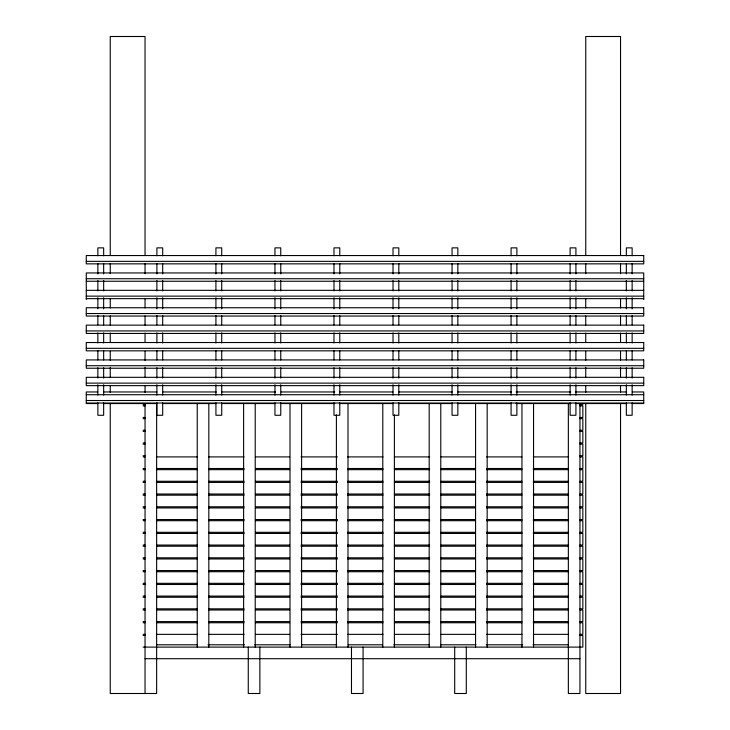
<?xml version="1.0" encoding="UTF-8"?>
<svg xmlns="http://www.w3.org/2000/svg" width="730" height="730" viewBox="0 0 730 730"><rect width="100%" height="100%" fill="white"/><g stroke="black" fill="none" stroke-linecap="round" stroke-linejoin="round"><path stroke-width="1.09" d="M86.268 261.349L643.732 261.349M86.268 278.741L643.732 278.741M86.268 281.251L643.732 281.251M86.268 290.339L643.732 290.339M86.268 296.134L643.732 296.134M86.268 298.652L643.732 298.652M86.268 313.535L643.732 313.535M86.268 330.927L643.732 330.927M86.268 348.329L643.732 348.329M86.268 365.721L643.732 365.721M86.268 383.122L643.732 383.122M97.665 391.964L86.268 391.964L86.268 403.562L97.665 403.562M103.368 391.964L156.95 391.964M162.644 391.964L216.226 391.964M221.929 391.964L275.511 391.964M281.205 391.964L334.787 391.964M339.35 391.964L392.932 391.964M398.635 391.964L452.208 391.964M457.911 391.964L511.493 391.964M516.055 391.964L570.778 391.964M575.331 391.964L626.632 391.964M632.335 391.964L643.732 391.964L643.732 403.562L632.335 403.562M86.268 394.72L643.732 394.72M86.268 400.514L643.732 400.514M86.268 403.024L643.732 403.024M103.368 403.562L156.95 403.562M162.644 403.562L216.226 403.562M221.929 403.562L275.511 403.562M281.205 403.562L334.787 403.562M339.35 403.562L393.333 403.562M398.635 403.562L452.208 403.562M457.911 403.562L511.493 403.562M516.055 403.562L570.778 403.562M575.331 403.562L626.632 403.562M143.107 404.721L145.042 404.721M579.948 404.721L582.85 404.721M143.107 405.88L145.042 405.88M579.948 405.88L582.85 405.88L582.85 417.478L579.948 417.478M143.107 417.478L145.042 417.478M143.107 418.637L145.042 418.637M579.948 418.637L582.85 418.637L582.85 430.235L579.948 430.235M143.107 430.235L145.042 430.235M143.107 431.393L145.042 431.393M579.948 431.393L582.85 431.393L582.85 442.991L579.948 442.991M143.107 442.991L145.042 442.991M143.107 444.15L145.042 444.15M579.948 444.15L582.85 444.15L582.85 455.748L579.948 455.748M143.107 455.748L145.042 455.748M143.107 456.907L145.042 456.907M156.43 456.907L197.41 456.907M208.798 456.907L244.094 456.907M255.473 456.907L289.627 456.907M301.015 456.907L337.452 456.907M347.699 456.907L382.985 456.907M394.373 456.907L429.669 456.907M441.057 456.907L475.212 456.907M486.591 456.907L521.886 456.907M533.274 456.907L568.561 456.907M579.948 456.907L582.85 456.907L582.85 468.505L579.948 468.505M143.107 468.505L145.042 468.505M156.43 468.505L197.41 468.505M208.798 468.505L244.094 468.505M255.473 468.505L289.627 468.505M301.015 468.505L337.452 468.505M347.699 468.505L382.985 468.505M394.373 468.505L429.669 468.505M441.057 468.505L475.212 468.505M486.591 468.505L521.886 468.505M533.274 468.505L568.561 468.505M143.107 469.664L145.042 469.664M156.43 469.664L197.41 469.664M208.798 469.664L244.094 469.664M255.473 469.664L289.627 469.664M301.015 469.664L337.452 469.664M347.699 469.664L382.985 469.664M394.373 469.664L429.669 469.664M441.057 469.664L475.212 469.664M486.591 469.664L521.886 469.664M533.274 469.664L568.561 469.664M579.948 469.664L582.85 469.664L582.85 481.262L579.948 481.262M143.107 481.262L145.042 481.262M156.43 481.262L197.41 481.262M208.798 481.262L244.094 481.262M255.473 481.262L289.627 481.262M301.015 481.262L337.452 481.262M347.699 481.262L382.985 481.262M394.373 481.262L429.669 481.262M441.057 481.262L475.212 481.262M486.591 481.262L521.886 481.262M533.274 481.262L568.561 481.262M143.107 482.42L145.042 482.42M156.43 482.42L197.41 482.42M208.798 482.42L244.094 482.42M255.473 482.42L289.627 482.42M301.015 482.42L337.452 482.42M347.699 482.42L382.985 482.42M394.373 482.42L429.669 482.42M441.057 482.42L475.212 482.42M486.591 482.42L521.886 482.42M533.274 482.42L568.561 482.42M579.948 482.42L582.85 482.42L582.85 494.018L579.948 494.018M143.107 494.018L145.042 494.018M156.43 494.018L197.41 494.018M208.798 494.018L244.094 494.018M255.473 494.018L289.627 494.018M301.015 494.018L337.452 494.018M347.699 494.018L382.985 494.018M394.373 494.018L429.669 494.018M441.057 494.018L475.212 494.018M486.591 494.018L521.886 494.018M533.274 494.018L568.561 494.018M143.107 495.186L145.042 495.186M156.43 495.186L197.41 495.186M208.798 495.186L244.094 495.186M255.473 495.186L289.627 495.186M301.015 495.186L337.452 495.186M347.699 495.186L382.985 495.186M394.373 495.186L429.669 495.186M441.057 495.186L475.212 495.186M486.591 495.186L521.886 495.186M533.274 495.186L568.561 495.186M579.948 495.186L582.85 495.186L582.85 506.784L579.948 506.784M143.107 506.784L145.042 506.784M156.43 506.784L197.41 506.784M208.798 506.784L244.094 506.784M255.473 506.784L289.627 506.784M301.015 506.784L337.452 506.784M347.699 506.784L382.985 506.784M394.373 506.784L429.669 506.784M441.057 506.784L475.212 506.784M486.591 506.784L521.886 506.784M533.274 506.784L568.561 506.784M143.107 507.943L145.042 507.943M156.43 507.943L197.41 507.943M208.798 507.943L244.094 507.943M255.473 507.943L289.627 507.943M301.015 507.943L337.452 507.943M347.699 507.943L382.985 507.943M394.373 507.943L429.669 507.943M441.057 507.943L475.212 507.943M486.591 507.943L521.886 507.943M533.274 507.943L568.561 507.943M579.948 507.943L582.85 507.943L582.85 519.541L579.948 519.541M143.107 519.541L145.042 519.541M156.43 519.541L197.41 519.541M208.798 519.541L244.094 519.541M255.473 519.541L289.627 519.541M301.015 519.541L337.452 519.541M347.699 519.541L382.985 519.541M394.373 519.541L429.669 519.541M441.057 519.541L475.212 519.541M486.591 519.541L521.886 519.541M533.274 519.541L568.561 519.541M143.107 520.7L145.042 520.7M156.43 520.7L197.41 520.7M208.798 520.7L244.094 520.7M255.473 520.7L289.627 520.7M301.015 520.7L337.452 520.7M347.699 520.7L382.985 520.7M394.373 520.7L429.669 520.7M441.057 520.7L475.212 520.7M486.591 520.7L521.886 520.7M533.274 520.7L568.561 520.7M579.948 520.7L582.85 520.7L582.85 532.298L579.948 532.298M143.107 532.298L145.042 532.298M156.43 532.298L197.41 532.298M208.798 532.298L244.094 532.298M255.473 532.298L289.627 532.298M301.015 532.298L337.452 532.298M347.699 532.298L382.985 532.298M394.373 532.298L429.669 532.298M441.057 532.298L475.212 532.298M486.591 532.298L521.886 532.298M533.274 532.298L568.561 532.298M143.107 533.457L145.042 533.457M156.43 533.457L197.41 533.457M208.798 533.457L244.094 533.457M255.473 533.457L289.627 533.457M301.015 533.457L337.452 533.457M347.699 533.457L382.985 533.457M394.373 533.457L429.669 533.457M441.057 533.457L475.212 533.457M486.591 533.457L521.886 533.457M533.274 533.457L568.561 533.457M579.948 533.457L582.85 533.457L582.85 545.055L579.948 545.055M143.107 545.055L145.042 545.055M156.43 545.055L197.41 545.055M208.798 545.055L244.094 545.055M255.473 545.055L289.627 545.055M301.015 545.055L337.452 545.055M347.699 545.055L382.985 545.055M394.373 545.055L429.669 545.055M441.057 545.055L475.212 545.055M486.591 545.055L521.886 545.055M533.274 545.055L568.561 545.055M143.107 546.213L145.042 546.213M156.43 546.213L197.41 546.213M208.798 546.213L244.094 546.213M255.473 546.213L289.627 546.213M301.015 546.213L337.452 546.213M347.699 546.213L382.985 546.213M394.373 546.213L429.669 546.213M441.057 546.213L475.212 546.213M486.591 546.213L521.886 546.213M533.274 546.213L568.561 546.213M579.948 546.213L582.85 546.213L582.85 557.811L579.948 557.811M143.107 557.811L145.042 557.811M156.43 557.811L197.41 557.811M208.798 557.811L244.094 557.811M255.473 557.811L289.627 557.811M301.015 557.811L337.452 557.811M347.699 557.811L382.985 557.811M394.373 557.811L429.669 557.811M441.057 557.811L475.212 557.811M486.591 557.811L521.886 557.811M533.274 557.811L568.561 557.811M143.107 558.97L145.042 558.97M156.43 558.97L197.41 558.97M208.798 558.97L244.094 558.97M255.473 558.97L289.627 558.97M301.015 558.97L337.452 558.97M347.699 558.97L382.985 558.97M394.373 558.97L429.669 558.97M441.057 558.97L475.212 558.97M486.591 558.97L521.886 558.97M533.274 558.97L568.561 558.97M579.948 558.97L582.85 558.97L582.85 570.568L579.948 570.568M143.107 570.568L145.042 570.568M156.43 570.568L197.41 570.568M208.798 570.568L244.094 570.568M255.473 570.568L289.627 570.568M301.015 570.568L337.452 570.568M347.699 570.568L382.985 570.568M394.373 570.568L429.669 570.568M441.057 570.568L475.212 570.568M486.591 570.568L521.886 570.568M533.274 570.568L568.561 570.568M143.107 571.727L145.042 571.727M156.43 571.727L197.41 571.727M208.798 571.727L244.094 571.727M255.473 571.727L289.627 571.727M301.015 571.727L337.452 571.727M347.699 571.727L382.985 571.727M394.373 571.727L429.669 571.727M441.057 571.727L475.212 571.727M486.591 571.727L521.886 571.727M533.274 571.727L568.561 571.727M579.948 571.727L582.85 571.727L582.85 583.325L579.948 583.325M143.107 583.325L145.042 583.325M156.43 583.325L197.41 583.325M208.798 583.325L244.094 583.325M255.473 583.325L289.627 583.325M301.015 583.325L337.452 583.325M347.699 583.325L382.985 583.325M394.373 583.325L429.669 583.325M441.057 583.325L475.212 583.325M486.591 583.325L521.886 583.325M533.274 583.325L568.561 583.325M143.107 584.484L145.042 584.484M156.43 584.484L197.41 584.484M208.798 584.484L244.094 584.484M255.473 584.484L289.627 584.484M301.015 584.484L337.452 584.484M347.699 584.484L382.985 584.484M394.373 584.484L429.669 584.484M441.057 584.484L475.212 584.484M486.591 584.484L521.886 584.484M533.274 584.484L568.561 584.484M579.948 584.484L582.85 584.484L582.85 596.082L579.948 596.082M143.107 596.082L145.042 596.082M156.43 596.082L197.41 596.082M208.798 596.082L244.094 596.082M255.473 596.082L289.627 596.082M301.015 596.082L337.452 596.082M347.699 596.082L382.985 596.082M394.373 596.082L429.669 596.082M441.057 596.082L475.212 596.082M486.591 596.082L521.886 596.082M533.274 596.082L568.561 596.082M143.107 597.24L145.042 597.24M156.43 597.24L197.41 597.24M208.798 597.24L244.094 597.24M255.473 597.24L289.627 597.24M301.015 597.24L337.452 597.24M347.699 597.24L382.985 597.24M394.373 597.24L429.669 597.24M441.057 597.24L475.212 597.24M486.591 597.24L521.886 597.24M533.274 597.24L568.561 597.24M579.948 597.24L582.85 597.24L582.85 608.838L579.948 608.838M143.107 608.838L145.042 608.838M156.43 608.838L197.41 608.838M208.798 608.838L244.094 608.838M255.473 608.838L289.627 608.838M301.015 608.838L337.452 608.838M347.699 608.838L382.985 608.838M394.373 608.838L429.669 608.838M441.057 608.838L475.212 608.838M486.591 608.838L521.886 608.838M533.274 608.838L568.561 608.838M143.107 609.997L145.042 609.997M156.43 609.997L197.41 609.997M208.798 609.997L244.094 609.997M255.473 609.997L289.627 609.997M301.015 609.997L337.452 609.997M347.699 609.997L382.985 609.997M394.373 609.997L429.669 609.997M441.057 609.997L475.212 609.997M486.591 609.997L521.886 609.997M533.274 609.997L568.561 609.997M579.948 609.997L582.85 609.997L582.85 621.595L579.948 621.595M143.107 621.595L145.042 621.595M156.43 621.595L197.41 621.595M208.798 621.595L244.094 621.595M255.473 621.595L289.627 621.595M301.015 621.595L337.452 621.595M347.699 621.595L382.985 621.595M394.373 621.595L429.669 621.595M441.057 621.595L475.212 621.595M486.591 621.595L521.886 621.595M533.274 621.595L568.561 621.595M143.107 622.754L145.042 622.754M156.43 622.754L197.41 622.754M208.798 622.754L244.094 622.754M255.473 622.754L289.627 622.754M301.015 622.754L337.452 622.754M347.699 622.754L382.985 622.754M394.373 622.754L429.669 622.754M441.057 622.754L475.212 622.754M486.591 622.754L521.886 622.754M533.274 622.754L568.561 622.754M579.948 622.754L582.85 622.754L582.85 634.352L579.948 634.352M143.107 634.352L145.042 634.352M156.43 634.352L197.41 634.352M208.798 634.352L244.094 634.352M255.473 634.352L289.627 634.352M301.015 634.352L337.452 634.352M347.699 634.352L382.985 634.352M394.373 634.352L429.669 634.352M441.057 634.352L475.212 634.352M486.591 634.352L521.886 634.352M533.274 634.352L568.561 634.352M143.107 635.511L145.042 635.511M579.948 635.511L582.85 635.511L582.85 647.108L143.107 647.108M156.64 644.791L197.693 644.791M207.959 644.791L244.459 644.791M254.724 644.791L290.075 644.791M301.481 644.791L336.831 644.791M348.237 644.791L382.456 644.791M393.862 644.791L429.213 644.791M440.619 644.791L475.969 644.791M486.235 644.791L522.735 644.791M533 644.791L568.351 644.791M145.042 658.706L579.948 658.706M643.732 299.446L643.732 272.947L86.268 272.947L86.268 299.446M632.134 255.801L632.134 247.871L626.34 247.871L626.34 255.801M632.134 263.53L632.134 273.923M632.134 280.521L632.134 290.905M632.134 297.703L632.134 308.827M632.134 315.625L632.134 324.877M632.134 332.807L632.134 343M632.134 350.728L632.134 359.981M632.134 367.71L632.134 378.103M632.134 384.701L632.134 395.085M632.134 402.814L632.134 415.27L626.34 415.27L626.34 402.814M626.34 263.53L626.34 273.923M626.34 280.521L626.34 290.905M626.34 297.703L626.34 308.827M626.34 315.625L626.34 324.877M626.34 332.807L626.34 343M626.34 350.728L626.34 359.981M626.34 367.71L626.34 378.103M626.34 384.701L626.34 395.085M620.536 255.5L620.536 36.5L585.752 36.5L585.752 255.5M620.536 263.484L620.536 273.75M620.536 298.844L620.536 307.969M620.536 315.953L620.536 325.078M620.536 333.062L620.536 342.188M620.536 351.312L620.536 360.438M620.536 367.281L620.536 377.547M620.536 385.531L620.536 392.375M620.536 403.781L620.536 693.5L585.752 693.5L585.752 403.781M585.752 263.484L585.752 273.75M585.752 298.844L585.752 307.969M585.752 315.953L585.752 325.078M585.752 333.062L585.752 342.188M585.752 351.312L585.752 360.438M585.752 367.281L585.752 377.547M585.752 385.531L585.752 392.375M579.948 403.562L579.948 693.5L568.351 693.5L568.351 403.562M575.915 255.801L575.915 247.871L570.112 247.871L570.112 255.801M575.915 263.53L575.915 273.923M575.915 280.521L575.915 290.905M575.915 297.703L575.915 308.827M575.915 315.625L575.915 324.877M575.915 332.807L575.915 343M575.915 350.728L575.915 359.981M575.915 367.71L575.915 378.103M575.915 384.701L575.915 395.085M575.915 402.814L575.915 415.27L570.112 415.27L570.112 402.814M570.112 263.53L570.112 273.923M570.112 280.521L570.112 290.905M570.112 297.703L570.112 308.827M570.112 315.625L570.112 324.877M570.112 332.807L570.112 343M570.112 350.728L570.112 359.981M570.112 367.71L570.112 378.103M570.112 384.701L570.112 395.085M533.557 403.562L533.557 647.108M521.959 403.562L521.959 647.108M516.877 255.801L516.877 247.871L511.082 247.871L511.082 255.801M516.877 263.53L516.877 273.923M516.877 280.521L516.877 290.905M516.877 297.703L516.877 308.827M516.877 315.625L516.877 324.877M516.877 332.807L516.877 343M516.877 350.728L516.877 359.981M516.877 367.71L516.877 378.103M516.877 384.701L516.877 395.085M516.877 402.814L516.877 415.27L511.082 415.27L511.082 402.814M511.082 263.53L511.082 273.923M511.082 280.521L511.082 290.905M511.082 297.703L511.082 308.827M511.082 315.625L511.082 324.877M511.082 332.807L511.082 343M511.082 350.728L511.082 359.981M511.082 367.71L511.082 378.103M511.082 384.701L511.082 395.085M487.166 403.562L487.166 647.108M475.568 403.562L475.568 647.108M466.297 647.108L466.297 693.5L454.699 693.5L454.699 647.108M457.847 255.801L457.847 247.871L452.052 247.871L452.052 255.801M457.847 263.53L457.847 273.923M457.847 280.521L457.847 290.905M457.847 297.703L457.847 308.827M457.847 315.625L457.847 324.877M457.847 332.807L457.847 343M457.847 350.728L457.847 359.981M457.847 367.71L457.847 378.103M457.847 384.701L457.847 395.085M457.847 402.814L457.847 415.27L452.052 415.27L452.052 402.814M452.052 263.53L452.052 273.923M452.052 280.521L452.052 290.905M452.052 297.703L452.052 308.827M452.052 315.625L452.052 324.877M452.052 332.807L452.052 343M452.052 350.728L452.052 359.981M452.052 367.71L452.052 378.103M452.052 384.701L452.052 395.085M440.783 403.562L440.783 647.108M429.185 403.562L429.185 647.108M398.817 255.801L398.817 247.871L393.023 247.871L393.023 255.801M398.817 263.53L398.817 273.923M398.817 280.521L398.817 290.905M398.817 297.703L398.817 308.827M398.817 315.625L398.817 324.877M398.817 332.807L398.817 343M398.817 350.728L398.817 359.981M398.817 367.71L398.817 378.103M398.817 384.701L398.817 395.085M398.817 402.814L398.817 415.27L393.023 415.27L393.023 402.814M394.392 414.941L394.392 647.108M393.023 263.53L393.023 273.923M393.023 280.521L393.023 290.905M393.023 297.703L393.023 308.827M393.023 315.625L393.023 324.877M393.023 332.807L393.023 343M393.023 350.728L393.023 359.981M393.023 367.71L393.023 378.103M393.023 384.701L393.023 395.085M382.794 403.562L382.794 647.108M363.075 647.108L363.075 693.5L351.477 693.5L351.477 647.108M348 403.562L348 647.108M339.788 255.801L339.788 247.871L333.984 247.871L333.984 255.801M339.788 263.53L339.788 273.923M339.788 280.521L339.788 290.905M339.788 297.703L339.788 308.827M339.788 315.625L339.788 324.877M339.788 332.807L339.788 343M339.788 350.728L339.788 359.981M339.788 367.71L339.788 378.103M339.788 384.701L339.788 395.085M339.788 402.814L339.788 415.27L333.984 415.27L333.984 402.814M336.402 414.941L336.402 647.108M333.984 263.53L333.984 273.923M333.984 280.521L333.984 290.905M333.984 297.703L333.984 308.827M333.984 315.625L333.984 324.877M333.984 332.807L333.984 343M333.984 350.728L333.984 359.981M333.984 367.71L333.984 378.103M333.984 384.701L333.984 395.085M301.609 403.562L301.609 647.108M290.011 403.562L290.011 647.108M280.758 255.801L280.758 247.871L274.954 247.871L274.954 255.801M280.758 263.53L280.758 273.923M280.758 280.521L280.758 290.905M280.758 297.703L280.758 308.827M280.758 315.625L280.758 324.877M280.758 332.807L280.758 343M280.758 350.728L280.758 359.981M280.758 367.71L280.758 378.103M280.758 384.701L280.758 395.085M280.758 402.814L280.758 415.27L274.954 415.27L274.954 402.814M274.954 263.53L274.954 273.923M274.954 280.521L274.954 290.905M274.954 297.703L274.954 308.827M274.954 315.625L274.954 324.877M274.954 332.807L274.954 343M274.954 350.728L274.954 359.981M274.954 367.71L274.954 378.103M274.954 384.701L274.954 395.085M259.862 647.108L259.862 693.5L248.264 693.5L248.264 647.108M255.217 403.562L255.217 647.108M243.619 403.562L243.619 647.108M221.719 255.801L221.719 247.871L215.925 247.871L215.925 255.801M221.719 263.53L221.719 273.923M221.719 280.521L221.719 290.905M221.719 297.703L221.719 308.827M221.719 315.625L221.719 324.877M221.719 332.807L221.719 343M221.719 350.728L221.719 359.981M221.719 367.71L221.719 378.103M221.719 384.701L221.719 395.085M221.719 402.814L221.719 415.27L215.925 415.27L215.925 402.814M215.925 263.53L215.925 273.923M215.925 280.521L215.925 290.905M215.925 297.703L215.925 308.827M215.925 315.625L215.925 324.877M215.925 332.807L215.925 343M215.925 350.728L215.925 359.981M215.925 367.71L215.925 378.103M215.925 384.701L215.925 395.085M208.826 403.562L208.826 647.108M197.228 403.562L197.228 647.108M162.69 255.801L162.69 247.871L156.895 247.871L156.895 255.801M162.69 263.53L162.69 273.923M162.69 280.521L162.69 290.905M162.69 297.703L162.69 308.827M162.69 315.625L162.69 324.877M162.69 332.807L162.69 343M162.69 350.728L162.69 359.981M162.69 367.71L162.69 378.103M162.69 384.701L162.69 395.085M162.69 402.814L162.69 415.27L156.895 415.27L156.895 402.814M156.895 263.53L156.895 273.923M156.895 280.521L156.895 290.905M156.895 297.703L156.895 308.827M156.895 315.625L156.895 324.877M156.895 332.807L156.895 343M156.895 350.728L156.895 359.981M156.895 367.71L156.895 378.103M156.895 384.701L156.895 395.085M156.64 403.562L156.64 693.5L110.248 693.5L110.248 403.781M145.042 255.5L145.042 36.5L110.248 36.5L110.248 255.5M145.042 263.484L145.042 273.75M145.042 298.844L145.042 307.969M145.042 315.953L145.042 325.078M145.042 333.062L145.042 342.188M145.042 351.312L145.042 360.438M145.042 367.281L145.042 377.547M145.042 385.531L145.042 392.375M145.042 403.562L145.042 693.5M110.248 263.484L110.248 273.75M110.248 298.844L110.248 307.969M110.248 315.953L110.248 325.078M110.248 333.062L110.248 342.188M110.248 351.312L110.248 360.438M110.248 367.281L110.248 377.547M110.248 385.531L110.248 392.375M103.66 255.801L103.66 247.871L97.866 247.871L97.866 255.801M103.66 263.53L103.66 273.923M103.66 280.521L103.66 290.905M103.66 297.703L103.66 308.827M103.66 315.625L103.66 324.877M103.66 332.807L103.66 343M103.66 350.728L103.66 359.981M103.66 367.71L103.66 378.103M103.66 384.701L103.66 395.085M103.66 402.814L103.66 415.27L97.866 415.27L97.866 402.814M97.866 263.53L97.866 273.923M97.866 280.521L97.866 290.905M97.866 297.703L97.866 308.827M97.866 315.625L97.866 324.877M97.866 332.807L97.866 343M97.866 350.728L97.866 359.981M97.866 367.71L97.866 378.103M97.866 384.701L97.866 395.085M643.732 255.546L86.268 255.546L86.268 263.858L643.732 263.858L643.732 255.546M643.732 307.731L86.268 307.731L86.268 316.044L643.732 316.044L643.732 307.731M643.732 325.133L86.268 325.133L86.268 333.446L643.732 333.446L643.732 325.133M643.732 342.525L86.268 342.525L86.268 350.838L643.732 350.838L643.732 342.525M643.732 359.926L86.268 359.926L86.268 368.23L643.732 368.23L643.732 359.926M643.732 377.319L86.268 377.319L86.268 385.632L643.732 385.632L643.732 377.319"/></g></svg>
